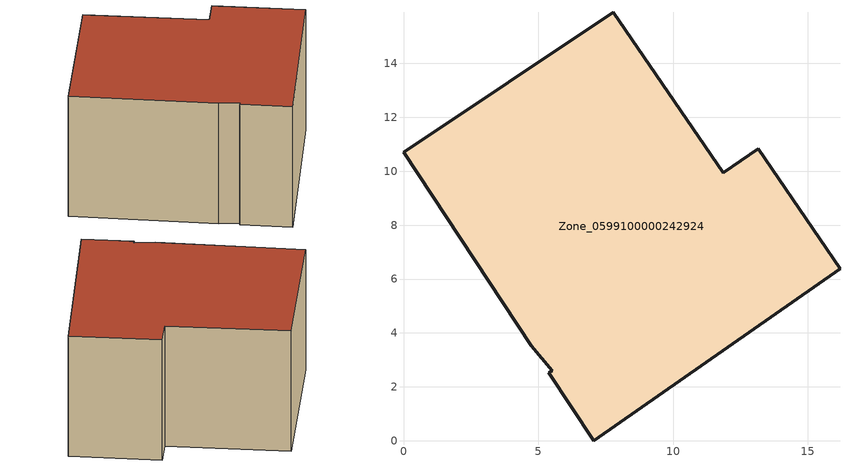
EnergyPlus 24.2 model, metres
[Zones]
Zone_0599100000242924
 floor ground (C_G): 4.73,3.52 0,10.7 7.77,15.9 11.86,9.94 13.17,10.83 16.19,6.39 7.05,0 5.39,2.52 5.52,2.6 z0
 wall outside (C_F): 11.86,9.94 7.77,15.9 0,10.7 4.73,3.52 5.52,2.6 5.39,2.52 7.05,0 16.19,6.39 13.17,10.83 11.86,9.94 z0:7.86
 roof outside (C_R): 5.39,2.52 7.05,0 16.19,6.39 13.17,10.83 11.86,9.94 7.77,15.9 0,10.7 4.73,3.52 5.52,2.6 z7.86
[BUILDING]
Pand.0599100000242924: North Axis=0; Terrain=City; Loads Convergence Tolerance Value=0.04; Temperature Convergence Tolerance Value=0.4; Solar Distribution=FullExterior; Maximum Number of Warmup Days=25; Minimum Number of Warmup Days=1
[Site:Location]
Rotterdam.The.Hague.AP_ZH_NLD Design_Conditions: Latitude=51.96; Longitude=4.45; Time Zone=1; Elevation=-4.5
[SITE:GROUNDTEMPERATURE:BUILDINGSURFACE]
18, 18, 18, 18, 18, 18, 18, 18, 18, 18, 18, 18
[MATERIAL] Thermal Absorptance=0.9; Solar Absorptance=0.7; Visible Absorptance=0.7
Name | Roughness | Thickness | Conductivity | Density | Specific Heat
G.D.1965 | MediumSmooth | 0.15 | 1 | 540 | 1210
F.D.1965 | Rough | 0.3 | 0.857143 | 1920 | 840
R.D.1965 | MediumRough | 0.2 | 0.08 | 1500 | 1000
[CONSTRUCTION]
C_G: G.D.1965
C_F: F.D.1965
C_R: R.D.1965
[ZONE]
Zone_0599100000242924: Type=1; Multiplier=1; Ceiling Height=Autocalculate; Volume=Autocalculate; Floor Area=autocalculate; Part of Total Floor Area=Yes
[ZONEINFILTRATION:DESIGNFLOWRATE]
Infil_Zone_0599100000242924: Zone or ZoneList or Space or SpaceList=Zone_0599100000242924; Schedule=AlwaysOn; Design Flow Rate Calculation Method=Flow/Area; Flow Rate per Floor Area=0.0042; Constant Term Coefficient=1; Temperature Term Coefficient=0; Velocity Term Coefficient=0; Velocity Squared Term Coefficient=0
[HVACTEMPLATE:ZONE:IDEALLOADSAIRSYSTEM]
Zone_0599100000242924: Maximum Heating Supply Air Temperature=50; Minimum Cooling Supply Air Temperature=13; Maximum Heating Supply Air Humidity Ratio=0.0156; Minimum Cooling Supply Air Humidity Ratio=0.0077; Heating Limit=NoLimit; Cooling Limit=NoLimit; Dehumidification Control Type=ConstantSensibleHeatRatio; Cooling Sensible Heat Ratio=0.7; Dehumidification Setpoint=60; Humidification Control Type=None; Humidification Setpoint=30; Outdoor Air Method=None; Outdoor Air Flow Rate per Person=0.00944; Outdoor Air Flow Rate per Zone Floor Area=0; Outdoor Air Flow Rate per Zone=0; Demand Controlled Ventilation Type=None; Outdoor Air Economizer Type=NoEconomizer; Heat Recovery Type=None; Sensible Heat Recovery Effectiveness=0.7; Latent Heat Recovery Effectiveness=0.65
[ZONECONTROL:THERMOSTAT]
ThermostatControl_Zone_0599100000242924: Zone or ZoneList=Zone_0599100000242924; Control Type Schedule=DualSetpointControlType; Control 1=Thermostat_Zone_0599100000242924; Temperature Difference Between Cutout And Setpoint=0
[THERMOSTATSETPOINT:DUALSETPOINT]
Thermostat_Zone_0599100000242924: Heating Setpoint Temperature Schedule=HeatingSetpoint_Zone_0599100000242924; Cooling Setpoint Temperature Schedule=CoolingSetpoint_Zone_0599100000242924
[SCHEDULE:COMPACT]
HeatingSetpoint_Zone_0599100000242924: Through: 12/31, For: AllDays, Until: 24:00, 21
CoolingSetpoint_Zone_0599100000242924: Through: 12/31, For: AllDays, Until: 24:00, 24
DualSetpointControlType: Through: 12/31, For: AllDays, Until: 24:00, 4
AlwaysOn: Through: 12/31, For: AllDays, Until: 24:00, 1
